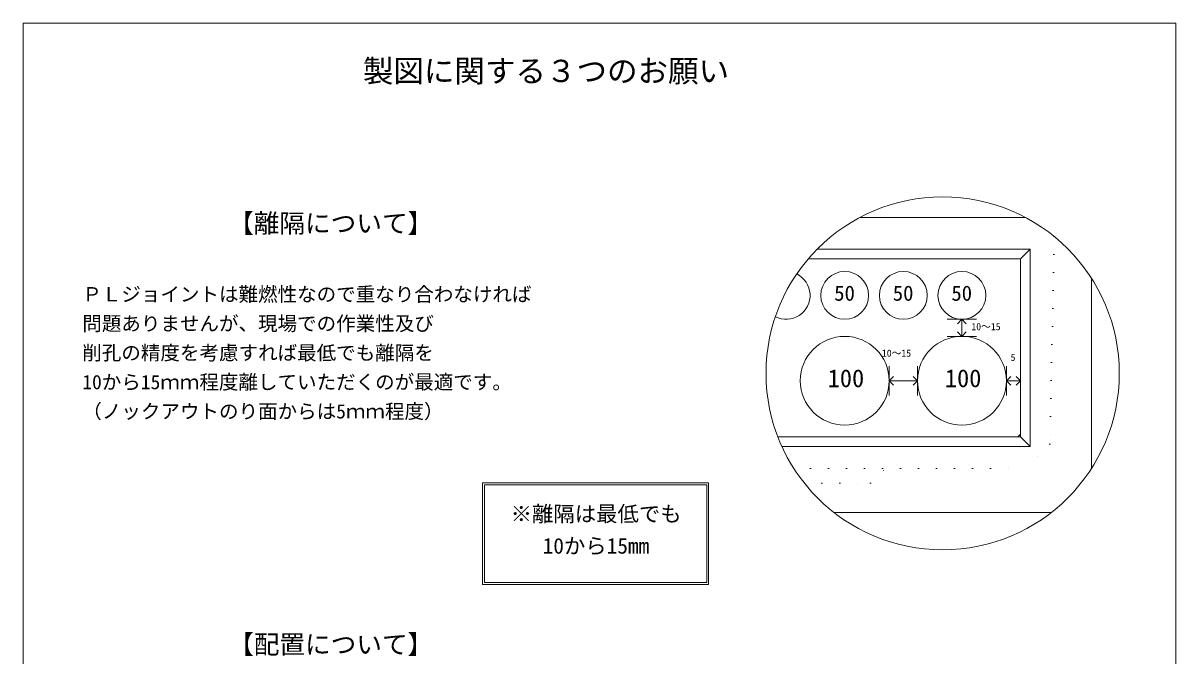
# Model space of a CAD drawing. Units: millimetres, scale not verified. Extents: x -6420 to 6420, y -3037 to 3037.
# Drawn here: x -6420 to -2340, y 795 to 3037 of the extents above; entities that cross this region are included whole.
import ezdxf
from ezdxf.enums import TextEntityAlignment as Align

# ---------------------------------------------------------------- set-up
doc = ezdxf.new("R2010")
doc.units = ezdxf.units.MM
doc.header["$LTSCALE"] = 20
doc.linetypes.add('DASHED1', pattern=[1.8, 1.2, -0.6])
doc.linetypes.add('USER5', pattern=[3.185, 0.01, -3.175])
for name, color, linetype, lineweight in [('0-2_waku', 7, 'Continuous', 18), ('0-3_gaikei', 7, 'Continuous', 18), ('0-4_kakure', 7, 'DASHED1', 5), ('0-5_sunpou', 7, 'Continuous', 5), ('0-7_hole', 7, 'Continuous', 18), ('0-8_uchigawa', 6, 'Continuous', 18), ('0-D_文字１', 7, 'Continuous', 18)]:
    doc.layers.add(name, color=color, linetype=linetype, lineweight=lineweight)
doc.styles.add('ＭＳ ゴシック', font='')
doc.styles.get('ＭＳ ゴシック').set_extended_font_data('MS Gothic')

# ---------------------------------------------------------------- blocks, each defined once
blk = doc.blocks.new('_Open90')
at = {"layer": '0-5_sunpou'}
blk.add_line((0, 0), (-1, 0), dxfattribs=at)
blk.add_lwpolyline([(-0.5, 0.5), (0, 0), (-0.5, -0.5)], dxfattribs=at)

msp = doc.modelspace()

# ---------------------------------------------------------------- linework, layer by layer
at = {"layer": '0-2_waku'}
for p, q in [((-6420, 3037), (-2340, 3037)), ((-6420, 3037), (-2340, 3037)), ((-6420, 3037), (-6420, -2663)), ((-2340, 3037), (-2340, -2663))]:
    msp.add_line(p, q, dxfattribs=at)
at = {"layer": '0-3_gaikei'}
for p, q in [((-2873.51, 2348.61), (-3457.68, 2348.61)), ((-2638.55, 1459.63), (-2638.55, 2132.12)), ((-3550.41, 1303.17), (-2780.78, 1303.17))]:
    msp.add_line(p, q, dxfattribs=at)
at = {"layer": '0-4_kakure', "linetype": 'USER5', "lineweight": 18}
for p, q in [((-3692.04, 1458.69), (-3633.1, 1458.69)), ((-3633.1, 1458.69), (-2872.78, 1458.69)), ((-3633.1, 1458.69), (-2872.78, 1458.69)), ((-3593.44, 1406.85), (-3597.63, 1344.01)), ((-3593.44, 1406.85), (-3455.2, 1406.85))]:
    msp.add_line(p, q, dxfattribs=at)
for points in [[(-2770.57, 2280.43), (-2786.38, 1545.09), (-2872.78, 1458.69)], [(-3593.44, 1406.85), (-3420.64, 1406.85), (-3368.8, 1458.69)]]:
    msp.add_lwpolyline(points, dxfattribs=at)
at = {"layer": '0-5_sunpou', "color": 150, "lineweight": 18}
for p, q in [((-3149.26, 1987.46), (-3045.58, 1987.46)), ((-3149.26, 1926.98), (-3045.58, 1926.98)), ((-3354.89, 1821.57), (-3354.89, 1717.89)), ((-3254.67, 1821.57), (-3254.67, 1717.89)), ((-2940.03, 1821.57), (-2940.03, 1717.89)), ((-2890.06, 1821.57), (-2890.06, 1717.89)), ((-3354.89, 1769.73), (-3254.67, 1769.73)), ((-2940.03, 1769.73), (-2890.06, 1769.73)), ((-2890.06, 1580.87), (-2899.62, 1571.01))]:
    msp.add_line(p, q, dxfattribs=at)
msp.add_circle((-3165.59, 1795.87), 625.17, dxfattribs=at)
at = {"layer": '0-7_hole'}
for centre, radius in [((-3512.14, 2072.13), 84.67), ((-3304.78, 2072.13), 84.67), ((-3097.42, 2072.13), 84.67), ((-3512.14, 1769.73), 157.25), ((-3097.42, 1769.73), 157.25)]:
    msp.add_circle(centre, radius, dxfattribs=at)
msp.add_arc((-3719.5, 2072.13), 84.67, 243.19936, 63.78529, dxfattribs=at)
at = {"layer": '0-8_uchigawa'}
for p, q in [((-3609.29, 2236.29), (-2855.5, 2236.29)), ((-2855.5, 1536.45), (-2855.5, 2236.29)), ((-3641.11, 2201.73), (-3633.1, 2201.73)), ((-2890.06, 1571.01), (-2890.06, 2201.73)), ((-3748.93, 1571.01), (-3633.1, 1571.01)), ((-3633.1, 1571.01), (-2890.06, 1571.01)), ((-2855.5, 1536.45), (-2890.06, 1571.01)), ((-3734.4, 1536.45), (-3633.1, 1536.45)), ((-3633.1, 1536.45), (-2855.5, 1536.45)), ((-4793.96, 1408.01), (-3993.96, 1408.01)), ((-4793.96, 1048.01), (-4793.96, 1408.01)), ((-4787.29, 1401.34), (-4000.62, 1401.34)), ((-4787.29, 1054.67), (-4787.29, 1401.34)), ((-4000.62, 1054.67), (-4000.62, 1401.34)), ((-3993.96, 1048.01), (-3993.96, 1408.01)), ((-4793.96, 1048.01), (-3993.96, 1048.01)), ((-4787.29, 1054.67), (-4000.62, 1054.67))]:
    msp.add_line(p, q, dxfattribs=at)
msp.add_lwpolyline([(-3633.1, 2201.73), (-2890.06, 2201.73), (-2855.5, 2236.29)], dxfattribs=at)

# ---------------------------------------------------------------- block references
at = {"layer": '0-5_sunpou', "xscale": 31.104, "yscale": 31.104}
for p, rotation in [((-3097.42, 1987.46), 90), ((-3097.42, 1926.98), 270), ((-3354.89, 1769.73), 180), ((-2940.03, 1769.73), 180)]:
    msp.add_blockref('_Open90', p, dxfattribs=dict(at, rotation=rotation))
for p in [(-3254.67, 1769.73), (-2890.06, 1769.73)]:
    msp.add_blockref('_Open90', p, dxfattribs=at)

# ---------------------------------------------------------------- texts
at = {"layer": '0-D_文字１', "style": 'ＭＳ ゴシック'}
for s, height, p in [('製図に関する３つのお願い', 79.18, (-5217.41, 2803.94)), ('【離隔について】', 66.51, (-5694.21, 2274.48)), ('ＰＬジョイントは難燃性なので重なり合わなければ', 50.67, (-6210.36, 2035.64)), ('50', 53.84, (-3549.45, 2036.98)), ('50', 53.84, (-3342.09, 2036.98)), ('50', 53.84, (-3134.73, 2036.98)), ('問題ありませんが、現場での作業性及び', 50.67, (-6210.36, 1931.96)), ('10～15', 25.34, (-3064.01, 1941.22)), ('削孔の精度を考慮すれば最低でも離隔を', 50.67, (-6210.36, 1828.28)), ('10～15', 25.34, (-3380.71, 1847.22)), ('5', 25.34, (-2925.15, 1832.51)), ('10から15ｍｍ程度離していただくのが最適です。', 50.67, (-6210.36, 1724.6)), ('100', 63.34, (-3572.52, 1727.95)), ('100', 63.34, (-3157.8, 1727.95)), ('（ノックアウトのり面からは5ｍｍ程度）', 50.67, (-6210.36, 1620.92)), ('※離隔は最低でも', 55.43, (-4694.52, 1253.97)), ('\u3000 10から15mm', 55.43, (-4694.52, 1140.57)), ('【配置について】', 66.51, (-5694.21, 782.67))]:
    msp.add_text(s, height=height, dxfattribs=at).set_placement(p, align=Align.BOTTOM_LEFT)

doc.saveas('drawing.dxf')
